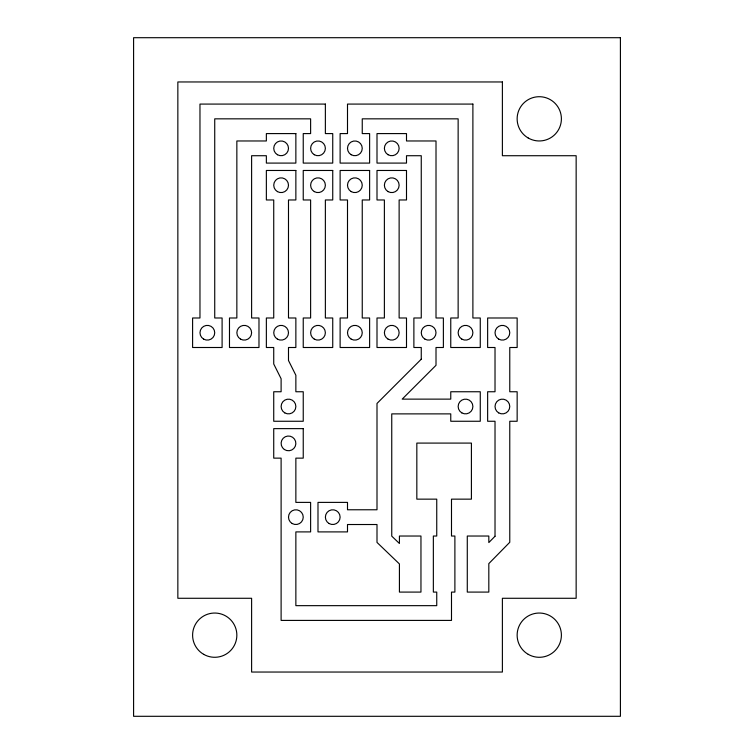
<?xml version="1.0" encoding="UTF-8"?>
<svg xmlns="http://www.w3.org/2000/svg" width="754" height="754" viewBox="0 0 754 754"><rect width="100%" height="100%" fill="white"/><g stroke="black" fill="none" stroke-linecap="round" stroke-linejoin="round"><path stroke-width="1.13" d="M495.02 536.254L488.818 542.569L488.818 536.028L467.282 536.028L467.282 592.088L488.818 592.088L488.818 563.615L509.77 542.286L509.77 421.26L517.15 421.26L517.15 391.75L509.77 391.75L509.77 347.5L517.15 347.5L517.15 317.99L487.64 317.99L487.64 347.5L495.02 347.5L495.02 391.75L487.64 391.75L487.64 421.26L495.02 421.26L495.02 536.254M421.26 359.196L377 403.447L377 509.77L347.5 509.77L347.5 502.39L317.99 502.39L317.99 531.9L347.5 531.9L347.5 524.52L377 524.52L377 542.418L399.422 563.945L399.422 592.088L420.958 592.088L420.958 536.028L399.422 536.028L399.422 543.493L391.75 536.132L391.75 413.88L450.76 413.88L450.76 421.26L480.27 421.26L480.27 391.75L450.76 391.75L450.76 399.13L402.184 399.13L436.01 365.304L436.01 347.5L443.38 347.5L443.38 317.99L436.01 317.99L436.01 140.97L406.5 140.97L406.5 133.59L377 133.59L377 163.09L406.5 163.09L406.5 155.72L421.26 155.72L421.26 317.99L413.88 317.99L413.88 347.5L421.26 347.5L421.26 359.196M620.41 37.7L133.59 37.7L133.59 716.3L620.41 716.3L620.41 37.7M502.39 81.96L177.85 81.96L177.85 598.28L251.61 598.28L251.61 672.04L502.39 672.04L502.39 598.28L576.15 598.28L576.15 155.72L502.39 155.72L502.39 81.96M325.37 104.08L199.97 104.08L199.97 317.99L192.6 317.99L192.6 347.5L222.1 347.5L222.1 317.99L214.73 317.99L214.73 118.84L310.62 118.84L310.62 133.59L303.24 133.59L303.24 163.09L332.74 163.09L332.74 133.59L325.37 133.59L325.37 104.08M472.89 104.08L347.5 104.08L347.5 133.59L340.12 133.59L340.12 163.09L369.62 163.09L369.62 133.59L362.25 133.59L362.25 118.84L458.14 118.84L458.14 317.99L450.76 317.99L450.76 347.5L480.27 347.5L480.27 317.99L472.89 317.99L472.89 104.08M295.86 133.59L266.36 133.59L266.36 140.97L236.85 140.97L236.85 317.99L229.48 317.99L229.48 347.5L258.98 347.5L258.98 317.99L251.61 317.99L251.61 155.72L266.36 155.72L266.36 163.09L295.86 163.09L295.86 133.59M295.86 170.47L266.36 170.47L266.36 199.97L273.73 199.97L273.73 317.99L266.36 317.99L266.36 347.5L273.73 347.5L273.73 363.993L281.11 378.744L281.11 391.75L273.73 391.75L273.73 421.26L303.24 421.26L303.24 391.75L295.86 391.75L295.86 375.256L288.49 360.506L288.49 347.5L295.86 347.5L295.86 317.99L288.49 317.99L288.49 199.97L295.86 199.97L295.86 170.47M332.74 170.47L303.24 170.47L303.24 199.97L310.62 199.97L310.62 317.99L303.24 317.99L303.24 347.5L332.74 347.5L332.74 317.99L325.37 317.99L325.37 199.97L332.74 199.97L332.74 170.47M369.62 170.47L340.12 170.47L340.12 199.97L347.5 199.97L347.5 317.99L340.12 317.99L340.12 347.5L369.62 347.5L369.62 317.99L362.25 317.99L362.25 199.97L369.62 199.97L369.62 170.47M406.5 170.47L377 170.47L377 199.97L384.38 199.97L384.38 317.99L377 317.99L377 347.5L406.5 347.5L406.5 317.99L399.13 317.99L399.13 199.97L406.5 199.97L406.5 170.47M303.24 428.63L273.73 428.63L273.73 458.14L281.11 458.14L281.11 620.41L451.495 620.41L451.495 592.088L454.888 592.088L454.888 536.028L451.495 536.028L451.495 499.148L471.41 499.148L471.41 443.088L416.83 443.088L416.83 499.148L436.745 499.148L436.745 536.028L433.352 536.028L433.352 592.088L436.745 592.088L436.745 605.66L295.86 605.66L295.86 531.9L310.62 531.9L310.62 502.39L295.86 502.39L295.86 458.14L303.24 458.14L303.24 428.63M292.175 523.53A7.38 7.38 0 0 0 303.24 517.15A7.38 7.38 0 0 0 292.175 510.76A7.38 7.38 0 0 0 292.175 523.53M329.055 523.53A7.38 7.38 0 0 0 340.12 517.15A7.38 7.38 0 0 0 329.055 510.76A7.38 7.38 0 0 0 329.055 523.53M461.825 412.89A7.38 7.38 0 0 0 472.89 406.5A7.38 7.38 0 0 0 461.825 400.12A7.38 7.38 0 0 0 461.825 412.89M498.705 412.89A7.38 7.38 0 0 0 509.77 406.5A7.38 7.38 0 0 0 498.705 400.12A7.38 7.38 0 0 0 498.705 412.89M203.665 654.331A22.13 22.13 0 0 0 236.85 635.16A22.13 22.13 0 0 0 203.665 615.999A22.13 22.13 0 0 0 203.665 654.331M498.705 339.13A7.38 7.38 0 0 0 509.77 332.74A7.38 7.38 0 0 0 498.705 326.359A7.38 7.38 0 0 0 498.705 339.13M284.795 412.89A7.38 7.38 0 0 0 295.86 406.5A7.38 7.38 0 0 0 284.795 400.12A7.38 7.38 0 0 0 284.795 412.89M284.352 449.497A7.38 7.38 0 0 0 295.841 443.908A7.38 7.38 0 0 0 285.266 436.755A7.38 7.38 0 0 0 284.352 449.497M351.185 154.73A7.38 7.38 0 0 0 362.25 148.34A7.38 7.38 0 0 0 351.185 141.95A7.38 7.38 0 0 0 351.185 154.73M461.825 339.13A7.38 7.38 0 0 0 472.89 332.74A7.38 7.38 0 0 0 461.825 326.359A7.38 7.38 0 0 0 461.825 339.13M203.665 339.13A7.38 7.38 0 0 0 214.73 332.74A7.38 7.38 0 0 0 203.665 326.359A7.38 7.38 0 0 0 203.665 339.13M277.425 191.61A7.38 7.38 0 0 0 288.49 185.22A7.38 7.38 0 0 0 277.425 178.83A7.38 7.38 0 0 0 277.425 191.61M314.305 191.61A7.38 7.38 0 0 0 325.37 185.22A7.38 7.38 0 0 0 314.305 178.83A7.38 7.38 0 0 0 314.305 191.61M277.425 339.13A7.38 7.38 0 0 0 288.49 332.74A7.38 7.38 0 0 0 277.425 326.359A7.38 7.38 0 0 0 277.425 339.13M314.305 339.13A7.38 7.38 0 0 0 325.37 332.74A7.38 7.38 0 0 0 314.305 326.359A7.38 7.38 0 0 0 314.305 339.13M388.065 339.13A7.38 7.38 0 0 0 399.13 332.74A7.38 7.38 0 0 0 388.065 326.359A7.38 7.38 0 0 0 388.065 339.13M351.185 339.13A7.38 7.38 0 0 0 362.25 332.74A7.38 7.38 0 0 0 351.185 326.359A7.38 7.38 0 0 0 351.185 339.13M388.065 191.61A7.38 7.38 0 0 0 399.13 185.22A7.38 7.38 0 0 0 388.065 178.83A7.38 7.38 0 0 0 388.065 191.61M277.425 154.73A7.38 7.38 0 0 0 288.49 148.34A7.38 7.38 0 0 0 277.425 141.95A7.38 7.38 0 0 0 277.425 154.73M351.185 191.61A7.38 7.38 0 0 0 362.25 185.22A7.38 7.38 0 0 0 351.185 178.83A7.38 7.38 0 0 0 351.185 191.61M388.065 154.73A7.38 7.38 0 0 0 399.13 148.34A7.38 7.38 0 0 0 388.065 141.95A7.38 7.38 0 0 0 388.065 154.73M424.945 339.13A7.38 7.38 0 0 0 436.01 332.74A7.38 7.38 0 0 0 424.945 326.359A7.38 7.38 0 0 0 424.945 339.13M240.545 339.13A7.38 7.38 0 0 0 251.61 332.74A7.38 7.38 0 0 0 240.545 326.359A7.38 7.38 0 0 0 240.545 339.13M314.305 154.73A7.38 7.38 0 0 0 325.37 148.34A7.38 7.38 0 0 0 314.305 141.95A7.38 7.38 0 0 0 314.305 154.73M528.205 138.001A22.13 22.13 0 0 0 561.4 118.84A22.13 22.13 0 0 0 528.205 99.669A22.13 22.13 0 0 0 528.205 138.001M528.205 654.331A22.13 22.13 0 0 0 561.4 635.16A22.13 22.13 0 0 0 528.205 615.999A22.13 22.13 0 0 0 528.205 654.331"/></g></svg>
